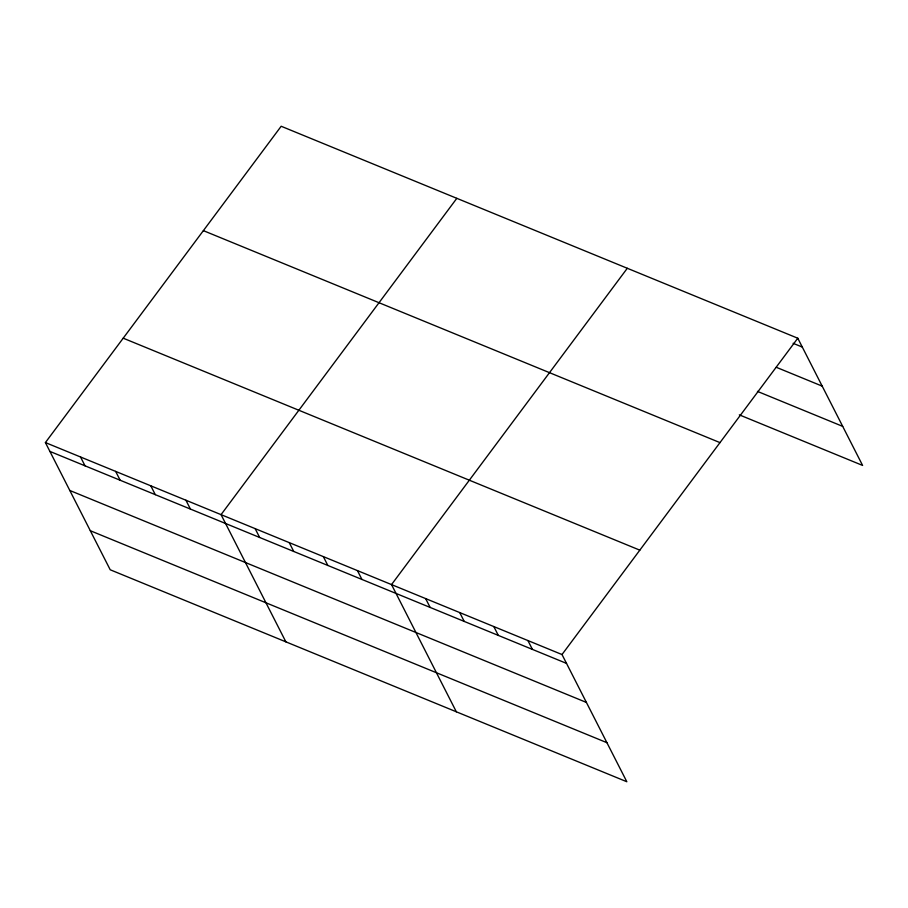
<?xml version="1.0" encoding="UTF-8"?>
<svg xmlns="http://www.w3.org/2000/svg" width="908" height="908" viewBox="0 0 908 908"><rect width="100%" height="100%" fill="white"/><g stroke="black" fill="none" stroke-linecap="round" stroke-linejoin="round"><path stroke-width="1.36" d="M45.4 442.571L562.007 654.543L626.826 781.743L110.209 569.77L45.4 442.571L281.174 126.257L797.791 338.23L862.6 465.429L739.328 414.854M456.826 198.33L221.053 514.643L285.861 641.842M627.303 268.28L391.53 584.593L456.338 711.793M562.007 654.543L797.791 338.23M793.115 343.303L802.297 347.072M776.295 367.297L822.194 386.127M757.454 391.393L842.703 426.374M203.369 230.643L719.987 442.616M123.204 338.185L639.822 550.157M49.906 451.412L566.513 663.385M69.802 490.468L586.42 702.44M90.312 530.715L606.919 742.687M527.911 640.549L532.417 649.402M493.816 626.565L498.322 635.407M459.72 612.571L464.226 621.413M425.625 598.588L430.131 607.429M357.434 570.599L361.94 579.452M323.339 556.615L327.845 565.457M289.243 542.621L293.749 551.462M255.148 528.638L259.654 537.479M185.913 500.229L190.419 509.07M150.785 485.814L155.291 494.656M115.657 471.4L120.162 480.241M80.528 456.985L85.034 465.827"/></g></svg>
